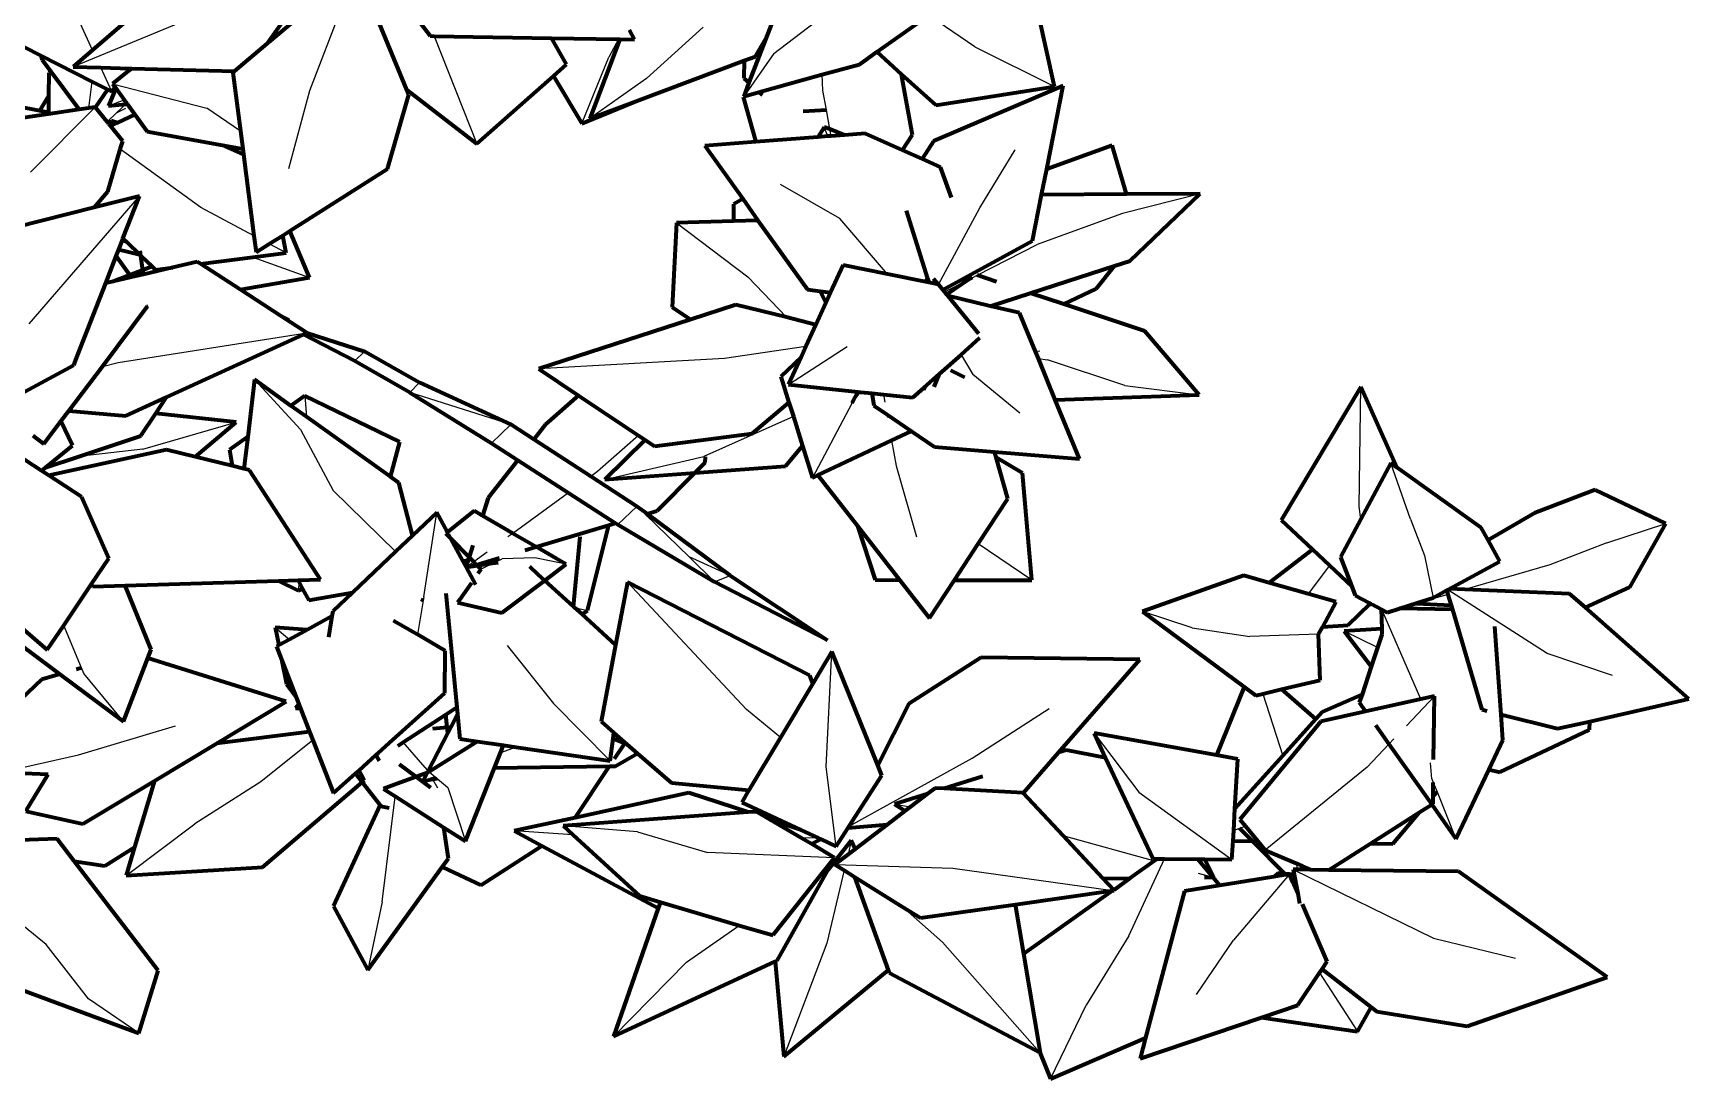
# Model space of a CAD drawing. Header units: millimetres. Extents: x 4307 to 31003, y 2809 to 20009.
# Drawn here: x 7540.7 to 7713.7, y 7814.2 to 7923.5 of the extents above; entities that cross this region are included whole.
import ezdxf

# ---------------------------------------------------------------- set-up
doc = ezdxf.new("R2010")
doc.units = ezdxf.units.MM
doc.layers.add('ProfileEdges', color=7, linetype='Continuous')

msp = doc.modelspace()

# ---------------------------------------------------------------- linework, layer by layer
for p, q in [((7546.93, 7921.71), (7543.27, 7929.68)), ((7639.1, 7922.05), (7628.84, 7929.08)), ((7559.85, 7926.14), (7544.9, 7919.96)), ((7572.97, 7926.23), (7569.6, 7917.47)), ((7618.1, 7921.37), (7622.37, 7924.59)), ((7582.61, 7923.18), (7587.09, 7911.94)), ((7601.86, 7922.84), (7600.88, 7920.99)), ((7604.8, 7918.74), (7610.74, 7924.1)), ((7598.06, 7914.06), (7600.88, 7920.99)), ((7618.1, 7921.37), (7614.96, 7916.88)), ((7639.1, 7922.05), (7647.43, 7917.91)), ((7548.92, 7917.38), (7547.77, 7919.89)), ((7623.23, 7917.49), (7623.16, 7919.15)), ((7546.86, 7918.43), (7546.49, 7915.64)), ((7549, 7918.19), (7558.85, 7915.65)), ((7569.6, 7917.47), (7567.39, 7909.32)), ((7604.8, 7918.74), (7598.87, 7914.58)), ((7623.6, 7915.46), (7623.23, 7917.49)), ((7540.44, 7908.96), (7547.2, 7915.75)), ((7548.59, 7915.89), (7550.21, 7916.53)), ((7549.42, 7915.15), (7550.41, 7916.07)), ((7549.42, 7915.15), (7550.41, 7915.66)), ((7550.41, 7916.07), (7550.49, 7916.15)), ((7562.37, 7913.26), (7558.85, 7915.65)), ((7548.44, 7914.22), (7549.42, 7915.15)), ((7623.96, 7913.44), (7623.6, 7915.46)), ((7623.75, 7912.71), (7623.37, 7913.67)), ((7624.09, 7912.74), (7623.96, 7913.44)), ((7558.22, 7905.26), (7549.81, 7911.36)), ((7639.63, 7905.25), (7643.34, 7911.28)), ((7625, 7904.12), (7618.81, 7907.68)), ((7540.29, 7893.12), (7551.83, 7906.47)), ((7563.78, 7902.32), (7558.22, 7905.26)), ((7635.33, 7897.22), (7639.63, 7905.25)), ((7662.65, 7906.7), (7654.53, 7904.65)), ((7607.95, 7903.67), (7615.38, 7898.02)), ((7629.98, 7898.31), (7625, 7904.12)), ((7654.53, 7904.65), (7645.62, 7901.39)), ((7563.68, 7900.09), (7569.58, 7897.95)), ((7567.15, 7900.53), (7565.39, 7901.47)), ((7639.34, 7898.19), (7645.62, 7901.39)), ((7615.38, 7898.02), (7619.42, 7893.8)), ((7635.95, 7896.46), (7638.5, 7897.76)), ((7636.16, 7896.2), (7638.5, 7897.76)), ((7638.85, 7897.93), (7639.34, 7898.19)), ((7549.6, 7889.08), (7569.31, 7892.19)), ((7575.38, 7890.22), (7574.29, 7889.25)), ((7621.46, 7890.75), (7612.95, 7889.51)), ((7619.65, 7886.79), (7625.78, 7890.74)), ((7637.67, 7889.89), (7638.91, 7887.81)), ((7645.45, 7890.24), (7645.9, 7890.31)), ((7547.95, 7888.67), (7549.6, 7889.08)), ((7612.95, 7889.51), (7593.56, 7888.41)), ((7645.75, 7889.49), (7646.7, 7889.35)), ((7654.77, 7886.69), (7646.7, 7889.35)), ((7563.83, 7887.29), (7568.66, 7882.08)), ((7581.1, 7886.98), (7580.09, 7885.96)), ((7643.81, 7883.78), (7638.91, 7887.81)), ((7654.77, 7886.69), (7662.57, 7885.7)), ((7679.29, 7874.05), (7679.44, 7886.54)), ((7569.1, 7885.61), (7569.28, 7883.39)), ((7590.63, 7882.59), (7580.09, 7885.96)), ((7626.25, 7884.78), (7622.15, 7877.04)), ((7626.25, 7884.82), (7627.17, 7885.99)), ((7626.25, 7884.78), (7626.25, 7884.82)), ((7629.57, 7885.74), (7629.71, 7884.94)), ((7552.17, 7880.04), (7561.91, 7882.83)), ((7620.15, 7883.44), (7610.8, 7879.25)), ((7629.94, 7883.65), (7629.99, 7883.35)), ((7540.99, 7881.22), (7540.85, 7881.08)), ((7568.66, 7882.08), (7572.05, 7875.71)), ((7590.63, 7882.59), (7588.62, 7880.65)), ((7603.98, 7881.44), (7599.7, 7877.71)), ((7552.17, 7880.04), (7545.47, 7879.26)), ((7630.41, 7880.93), (7630.88, 7878.27)), ((7599.7, 7877.71), (7598.98, 7877.18)), ((7600.45, 7876.86), (7610.8, 7879.25)), ((7630.88, 7878.27), (7633.02, 7870.88)), ((7684.63, 7872.7), (7682.58, 7878.56)), ((7578.58, 7869.32), (7572.05, 7875.71)), ((7596.64, 7875.47), (7590.85, 7871.23)), ((7581.52, 7864.6), (7582.88, 7873.4)), ((7603.81, 7874.05), (7601.8, 7872.14)), ((7603.81, 7874.05), (7604.69, 7873.2)), ((7604.69, 7873.2), (7609.25, 7868.77)), ((7679.45, 7872.73), (7679.29, 7874.05)), ((7684.63, 7872.7), (7686.1, 7868.91)), ((7590.85, 7871.23), (7590.33, 7870.86)), ((7705.14, 7870.24), (7711.31, 7872.27)), ((7588.16, 7869.27), (7586.76, 7868.24)), ((7645.07, 7866.34), (7639.47, 7870.14)), ((7686.1, 7868.91), (7687.01, 7864.51)), ((7705.14, 7870.24), (7699.18, 7867.96)), ((7586.76, 7868.24), (7585.99, 7867.68)), ((7587.49, 7867.49), (7588.68, 7868.07)), ((7588.68, 7868.07), (7589.71, 7868.56)), ((7593.15, 7868.68), (7589.71, 7868.56)), ((7595, 7868.3), (7593.15, 7868.68)), ((7596.41, 7868), (7595, 7868.3)), ((7613.54, 7866.82), (7609.25, 7868.77)), ((7609.25, 7868.77), (7611.92, 7866.17)), ((7676.18, 7867.86), (7673.96, 7864.91)), ((7699.18, 7867.96), (7690.31, 7865.37)), ((7568.5, 7866.14), (7568.4, 7865.26)), ((7615.25, 7852.83), (7602.81, 7866.13)), ((7611.92, 7866.17), (7613.54, 7866.82)), ((7581.46, 7864.23), (7580.87, 7860.65)), ((7581.52, 7864.6), (7581.46, 7864.23)), ((7688.54, 7864.86), (7685.25, 7863.9)), ((7698.93, 7858.69), (7688.54, 7865.34)), ((7597.29, 7863.5), (7598.65, 7863.18)), ((7661.81, 7861.36), (7656.63, 7863.07)), ((7685.71, 7853.92), (7681.63, 7863.28)), ((7545.76, 7857.18), (7543.91, 7861.62)), ((7566.01, 7861.38), (7567.49, 7860.15)), ((7661.81, 7861.36), (7667.86, 7860.44)), ((7675.03, 7860.7), (7667.86, 7860.44)), ((7681.2, 7859.32), (7677.7, 7861)), ((7590.26, 7859.53), (7595.1, 7853.44)), ((7623.56, 7846.85), (7624.17, 7858.9)), ((7705.74, 7856.37), (7698.93, 7858.69)), ((7546, 7856.6), (7545.76, 7857.18)), ((7550.14, 7851.56), (7546, 7856.6)), ((7600.99, 7847.47), (7595.1, 7853.44)), ((7669.19, 7854.46), (7671.29, 7847.98)), ((7687.13, 7854.23), (7684.22, 7851.14)), ((7568.13, 7852.97), (7568.56, 7853.19)), ((7618.81, 7849.92), (7615.25, 7852.83)), ((7638.85, 7847.73), (7646.88, 7852.94)), ((7545.46, 7848.08), (7555.6, 7851.12)), ((7651.57, 7850.37), (7656.26, 7844.19)), ((7569.94, 7849.62), (7564.5, 7845.26)), ((7581.69, 7846.76), (7579.39, 7849.42)), ((7591.19, 7848.9), (7589.53, 7848.3)), ((7682.38, 7849.2), (7680.12, 7846.8)), ((7682.91, 7849.76), (7682.38, 7849.2)), ((7537.22, 7846.24), (7545.46, 7848.08)), ((7581.69, 7846.76), (7581.95, 7846.34)), ((7624.61, 7838.53), (7623.56, 7846.85)), ((7625.97, 7840.64), (7638.85, 7847.73)), ((7680.12, 7846.8), (7669.45, 7838.15)), ((7686.88, 7845.59), (7686.74, 7847.27)), ((7564.5, 7845.26), (7557.6, 7840.9)), ((7582.35, 7845.68), (7581.44, 7845.35)), ((7582.11, 7846.31), (7582.71, 7845.81)), ((7582.71, 7845.81), (7582.35, 7845.68)), ((7582.35, 7845.68), (7582.43, 7845.54)), ((7582.43, 7845.54), (7582.96, 7844.66)), ((7582.71, 7845.81), (7582.92, 7845.63)), ((7582.92, 7845.63), (7584.05, 7844.69)), ((7584.05, 7844.69), (7585.9, 7839.06)), ((7686.88, 7845.59), (7687.02, 7845.22)), ((7687.02, 7845.22), (7687.41, 7844.24)), ((7577.19, 7832.74), (7578.54, 7843.71)), ((7630.73, 7842.94), (7632.38, 7842.65)), ((7656.26, 7844.19), (7665.98, 7837.15)), ((7687.41, 7844.24), (7689.37, 7839.33)), ((7550.42, 7835.49), (7557.6, 7840.9)), ((7597.12, 7839.75), (7590.98, 7840.14)), ((7603.86, 7840.05), (7596.1, 7840.69)), ((7603.86, 7840.05), (7611.18, 7837.9)), ((7648.3, 7839.67), (7657.89, 7837.01)), ((7666.16, 7840.2), (7666.76, 7840.42)), ((7666.76, 7840.42), (7667.39, 7840.65)), ((7624.45, 7837.35), (7611.18, 7837.9)), ((7622.69, 7839.42), (7621.01, 7839.38)), ((7626.2, 7839.14), (7625.86, 7837.68)), ((7625.47, 7836.04), (7623.65, 7828.43)), ((7624.5, 7836.65), (7636.8, 7836.27)), ((7636.8, 7836.27), (7653.53, 7833.91)), ((7655.19, 7829.2), (7658.94, 7837.23)), ((7672.39, 7836.11), (7687.03, 7828.95)), ((7672.77, 7836.73), (7672.77, 7836.1)), ((7662.46, 7835.74), (7663.99, 7835.32)), ((7671.99, 7835.62), (7666.14, 7828.72)), ((7670.91, 7835.45), (7670.79, 7835.73)), ((7542.08, 7828.27), (7534.96, 7834.05)), ((7577.19, 7832.74), (7575.69, 7825.62)), ((7631.54, 7832.23), (7635.73, 7828.54)), ((7608.99, 7826.43), (7614.47, 7830.27)), ((7655.19, 7829.2), (7650.75, 7821.94)), ((7546.51, 7822.61), (7542.08, 7828.27)), ((7623.65, 7828.43), (7619.14, 7816.59)), ((7635.73, 7828.54), (7645.9, 7816.99)), ((7662.28, 7823.07), (7666.14, 7828.72)), ((7687.03, 7828.95), (7695.61, 7826.84)), ((7601.36, 7818.66), (7608.99, 7826.43)), ((7675.13, 7825.32), (7679.09, 7819.21)), ((7551.75, 7819.02), (7546.51, 7822.61)), ((7647.03, 7814.24), (7650.75, 7821.94))]:
    msp.add_line(p, q)
at = {"layer": 'ProfileEdges', "lineweight": 211}
for p, q in [((7619.81, 7929.48), (7617.23, 7922.81)), ((7565.22, 7922.48), (7569.72, 7928.81)), ((7573.04, 7929), (7565.31, 7922.52)), ((7579.77, 7917.58), (7576.2, 7926.15)), ((7580.02, 7926.05), (7582.21, 7923.19)), ((7551.64, 7925.77), (7546.93, 7921.71)), ((7628.87, 7921.52), (7633.81, 7925.02)), ((7647.43, 7917.91), (7645.75, 7925.47)), ((7565.22, 7922.48), (7565.31, 7922.52)), ((7582.21, 7923.19), (7582.61, 7923.18)), ((7582.61, 7923.18), (7594.86, 7922.96)), ((7596.46, 7920.2), (7594.86, 7922.96)), ((7594.86, 7922.96), (7601.86, 7922.84)), ((7602.03, 7922.84), (7598.87, 7914.58)), ((7601.86, 7922.84), (7602.03, 7922.84)), ((7602.03, 7922.84), (7603.54, 7922.81)), ((7603.54, 7922.81), (7603.01, 7923.79)), ((7617.23, 7922.81), (7615.5, 7918.32)), ((7616.2, 7921.06), (7617.23, 7922.81)), ((7539.73, 7922.07), (7541.53, 7921.15)), ((7541.53, 7921.15), (7541.65, 7920.7)), ((7541.53, 7921.15), (7546.86, 7918.43)), ((7546.93, 7921.71), (7544.9, 7919.96)), ((7565.14, 7922.38), (7561.74, 7919.52)), ((7565.14, 7922.38), (7565.22, 7922.48)), ((7615, 7920.62), (7616.2, 7921.06)), ((7627.05, 7920.22), (7628.87, 7921.52)), ((7628.87, 7921.52), (7631.46, 7919.18)), ((7541.65, 7920.7), (7542.56, 7919.48)), ((7542.35, 7919.35), (7542.32, 7916.93)), ((7542.56, 7919.48), (7542.35, 7919.35)), ((7542.56, 7919.48), (7545.52, 7915.5)), ((7544.9, 7919.96), (7547.77, 7919.89)), ((7547.77, 7919.89), (7550.81, 7919.81)), ((7550.46, 7919.36), (7549, 7918.19)), ((7550.46, 7919.36), (7550.81, 7919.81)), ((7551.01, 7919.8), (7550.46, 7919.36)), ((7550.81, 7919.81), (7551.01, 7919.8)), ((7551.01, 7919.8), (7561.74, 7919.52)), ((7561.74, 7919.52), (7561.58, 7919.39)), ((7561.58, 7919.39), (7562.37, 7913.26)), ((7595.09, 7918.99), (7596.46, 7920.2)), ((7603.71, 7916.39), (7615, 7920.62)), ((7615, 7920.62), (7614.99, 7918.8)), ((7616.55, 7917.32), (7623.16, 7919.15)), ((7623.16, 7919.15), (7627.05, 7920.22)), ((7632.6, 7912.88), (7631.46, 7919.18)), ((7631.46, 7919.18), (7635.02, 7915.97)), ((7546.86, 7918.43), (7548.5, 7917.6)), ((7547.22, 7915.72), (7548.5, 7917.6)), ((7548.5, 7917.6), (7548.92, 7917.38)), ((7549.34, 7917.74), (7548.59, 7915.89)), ((7548.92, 7917.38), (7549.27, 7917.83)), ((7549, 7918.19), (7549.27, 7917.83)), ((7549.27, 7917.83), (7549.34, 7917.74)), ((7549.34, 7917.74), (7550.21, 7916.53)), ((7579.77, 7917.58), (7587.09, 7911.94)), ((7579.98, 7917.09), (7579.77, 7917.58)), ((7587.09, 7911.94), (7595.09, 7918.99)), ((7595.09, 7918.99), (7598.06, 7914.06)), ((7615.5, 7918.32), (7614.96, 7916.88)), ((7614.96, 7916.88), (7616.55, 7917.32)), ((7614.99, 7918.8), (7615.5, 7918.32)), ((7616.55, 7917.32), (7616.9, 7916.99)), ((7648.33, 7917.98), (7634.81, 7912.2)), ((7635.02, 7915.97), (7647.43, 7917.91)), ((7646.62, 7909.26), (7648.33, 7917.98)), ((7541.38, 7915.38), (7539.07, 7915.82)), ((7542.32, 7916.93), (7541.38, 7915.38)), ((7542.32, 7916.93), (7542.3, 7915.2)), ((7546.49, 7915.64), (7545.52, 7915.5)), ((7547.2, 7915.75), (7546.49, 7915.64)), ((7547.22, 7915.72), (7547.2, 7915.75)), ((7548.44, 7914.22), (7547.22, 7915.72)), ((7548.59, 7915.89), (7550.41, 7916.07)), ((7550.21, 7916.53), (7550.49, 7916.15)), ((7550.41, 7916.07), (7550.54, 7916.09)), ((7550.49, 7916.15), (7550.54, 7916.09)), ((7550.54, 7916.09), (7551.35, 7914.98)), ((7577.75, 7909.32), (7579.98, 7917.09)), ((7598.06, 7914.06), (7603.71, 7916.39)), ((7598.87, 7914.58), (7603.71, 7916.39)), ((7614.96, 7916.88), (7614.92, 7916.83)), ((7614.92, 7916.83), (7616.23, 7912.14)), ((7542.29, 7915.02), (7536.85, 7914.21)), ((7542.3, 7915.2), (7541.38, 7915.38)), ((7545.52, 7915.5), (7542.29, 7915.02)), ((7542.3, 7915.2), (7542.29, 7915.02)), ((7548.61, 7914), (7548.44, 7914.22)), ((7548.88, 7914.32), (7548.61, 7914)), ((7548.63, 7913.98), (7548.61, 7914)), ((7549.01, 7913.91), (7548.63, 7913.98)), ((7548.79, 7913.79), (7548.63, 7913.98)), ((7549.48, 7914.11), (7548.88, 7914.32)), ((7548.9, 7913.84), (7549.01, 7913.91)), ((7549.48, 7914.11), (7549.01, 7913.91)), ((7551.35, 7914.98), (7549.48, 7914.11)), ((7551.35, 7914.98), (7552.64, 7913.21)), ((7621.17, 7915.33), (7623.6, 7915.46)), ((7548.9, 7913.84), (7548.79, 7913.79)), ((7550.07, 7912.21), (7548.79, 7913.79)), ((7549.81, 7911.36), (7550.07, 7912.21)), ((7552.64, 7913.21), (7560.51, 7911.79)), ((7562.37, 7913.26), (7562.61, 7911.41)), ((7616.23, 7912.14), (7610.9, 7911.73)), ((7622.7, 7912.63), (7616.23, 7912.14)), ((7623.37, 7913.67), (7622.7, 7912.63)), ((7623.75, 7912.71), (7622.7, 7912.63)), ((7623.96, 7913.44), (7623.37, 7913.67)), ((7624.09, 7912.74), (7623.75, 7912.71)), ((7625.5, 7912.84), (7623.96, 7913.44)), ((7625.5, 7912.84), (7624.09, 7912.74)), ((7627.64, 7913.01), (7625.5, 7912.84)), ((7631.54, 7911.27), (7627.64, 7913.01)), ((7631.54, 7911.27), (7632.6, 7912.88)), ((7634.81, 7912.2), (7633.62, 7910.34)), ((7548.5, 7906.96), (7549.81, 7911.36)), ((7562.68, 7910.82), (7560.51, 7911.79)), ((7560.51, 7911.79), (7562.61, 7911.41)), ((7562.61, 7911.41), (7562.68, 7910.82)), ((7562.68, 7910.82), (7563.78, 7902.32)), ((7610.9, 7911.73), (7614.86, 7906.17)), ((7633.62, 7910.34), (7631.54, 7911.27)), ((7653.46, 7911.76), (7646.62, 7909.26)), ((7654.97, 7906.66), (7653.46, 7911.76)), ((7567.52, 7902.82), (7577.75, 7909.32)), ((7635.53, 7909.49), (7633.62, 7910.34)), ((7636.69, 7906.3), (7635.53, 7909.49)), ((7646.09, 7906.6), (7646.62, 7909.26)), ((7547.08, 7905.28), (7548.5, 7906.96)), ((7547.08, 7905.28), (7538.98, 7903.23)), ((7551.83, 7906.47), (7547.08, 7905.28)), ((7550.1, 7902.02), (7551.83, 7906.47)), ((7614.86, 7906.17), (7613.9, 7905.62)), ((7613.9, 7905.62), (7613.91, 7903.86)), ((7614.86, 7906.17), (7616.45, 7903.93)), ((7645.15, 7901.78), (7646.09, 7906.6)), ((7654.97, 7906.66), (7646.09, 7906.6)), ((7662.65, 7906.7), (7654.97, 7906.66)), ((7655.33, 7899.69), (7662.65, 7906.7)), ((7607.95, 7903.67), (7607.5, 7894.86)), ((7613.91, 7903.86), (7607.95, 7903.67)), ((7616.45, 7903.93), (7613.91, 7903.86)), ((7616.45, 7903.93), (7621.61, 7896.71)), ((7631.94, 7904.97), (7634.16, 7897.84)), ((7549.65, 7900.87), (7550.04, 7901.86)), ((7550.04, 7901.86), (7550.1, 7902.02)), ((7550.52, 7901.62), (7550.04, 7901.86)), ((7550.1, 7902.02), (7550.52, 7901.62)), ((7563.78, 7902.32), (7564, 7900.59)), ((7565.39, 7901.47), (7566.79, 7902.36)), ((7566.79, 7902.36), (7567.52, 7902.82)), ((7567.15, 7900.53), (7566.79, 7902.36)), ((7569.58, 7897.95), (7567.52, 7902.82)), ((7635.78, 7896.66), (7645.15, 7901.78)), ((7548.29, 7897.37), (7549.39, 7900.2)), ((7549.39, 7900.2), (7549.65, 7900.87)), ((7549.39, 7900.2), (7550.82, 7898.22)), ((7549.65, 7900.87), (7551.82, 7900.37)), ((7550.52, 7901.62), (7551.82, 7900.37)), ((7551.82, 7900.37), (7551.96, 7900.24)), ((7551.96, 7900.24), (7551.88, 7900.75)), ((7552.18, 7898.74), (7551.96, 7900.24)), ((7551.96, 7900.24), (7553.14, 7899.11)), ((7558.19, 7899.38), (7563.68, 7900.09)), ((7563.68, 7900.09), (7567.15, 7900.53)), ((7564, 7900.59), (7565.39, 7901.47)), ((7552.18, 7898.74), (7550.82, 7898.22)), ((7552.25, 7898.29), (7550.98, 7897.99)), ((7553.14, 7899.11), (7552.18, 7898.74)), ((7552.25, 7898.29), (7552.18, 7898.74)), ((7555.3, 7899.01), (7552.25, 7898.29)), ((7553.14, 7899.11), (7553.49, 7898.77)), ((7553.49, 7898.77), (7555.3, 7899.01)), ((7557.85, 7899.6), (7555.3, 7899.01)), ((7558.19, 7899.38), (7557.85, 7899.6)), ((7562.36, 7896.69), (7558.19, 7899.38)), ((7625.34, 7899.25), (7624.04, 7896.39)), ((7629.98, 7898.31), (7625.34, 7899.25)), ((7633.95, 7897.5), (7629.98, 7898.31)), ((7644.9, 7896.33), (7653.7, 7899.17)), ((7651.78, 7896.76), (7653.7, 7899.17)), ((7653.7, 7899.17), (7655.33, 7899.69)), ((7545.36, 7889.8), (7548.29, 7897.37)), ((7549.09, 7897.55), (7548.29, 7897.37)), ((7550.82, 7898.22), (7549.09, 7897.55)), ((7550.98, 7897.99), (7549.09, 7897.55)), ((7550.82, 7898.22), (7550.98, 7897.99)), ((7562.36, 7896.69), (7569.58, 7897.95)), ((7566.56, 7893.97), (7562.36, 7896.69)), ((7621.61, 7896.71), (7622.94, 7896.54)), ((7633.95, 7897.5), (7634.16, 7897.84)), ((7634.29, 7897.43), (7633.95, 7897.5)), ((7634.16, 7897.84), (7634.29, 7897.43)), ((7635.3, 7897.22), (7634.29, 7897.43)), ((7634.81, 7897.83), (7635.33, 7897.22)), ((7635.3, 7897.22), (7634.81, 7897.83)), ((7635.33, 7897.22), (7635.3, 7897.22)), ((7635.33, 7897.22), (7635.78, 7896.66)), ((7635.78, 7896.66), (7635.95, 7896.46)), ((7638.5, 7897.76), (7636.18, 7896.18)), ((7638.85, 7897.93), (7638.5, 7897.76)), ((7641.39, 7897.5), (7639.34, 7898.19)), ((7648.42, 7895.16), (7651.78, 7896.76)), ((7547.95, 7888.67), (7552.67, 7894.96)), ((7552.67, 7894.96), (7552.74, 7895)), ((7607.5, 7894.86), (7609.43, 7893.58)), ((7614.15, 7895.12), (7609.43, 7893.58)), ((7619.42, 7893.8), (7614.15, 7895.12)), ((7623.53, 7895.33), (7622.5, 7893.03)), ((7622.94, 7896.54), (7623.53, 7895.33)), ((7622.94, 7896.54), (7624.04, 7896.39)), ((7624.04, 7896.39), (7623.53, 7895.33)), ((7635.95, 7896.46), (7636.16, 7896.2)), ((7636.16, 7896.2), (7636.18, 7896.18)), ((7636.18, 7896.18), (7636.3, 7896.03)), ((7640.73, 7894.98), (7636.3, 7896.03)), ((7636.3, 7896.03), (7639.48, 7892.11)), ((7640.73, 7894.98), (7644.9, 7896.33)), ((7643.79, 7894.27), (7640.73, 7894.98)), ((7648.42, 7895.16), (7644.9, 7896.33)), ((7656.86, 7892.34), (7648.42, 7895.16)), ((7567.46, 7893.51), (7566.56, 7893.97)), ((7569.31, 7892.19), (7566.56, 7893.97)), ((7609.43, 7893.58), (7593.56, 7888.41)), ((7622.5, 7893.03), (7619.42, 7893.8)), ((7645.45, 7890.24), (7643.79, 7894.27)), ((7554.66, 7885.47), (7568.95, 7892.02)), ((7568.95, 7892.02), (7569.31, 7892.19)), ((7574.29, 7889.25), (7568.95, 7892.02)), ((7569.31, 7892.19), (7575.38, 7890.22)), ((7622.5, 7893.03), (7621.46, 7890.75)), ((7637.67, 7889.89), (7639.64, 7891.64)), ((7662.57, 7885.7), (7656.86, 7892.34)), ((7544.97, 7888.81), (7545.36, 7889.8)), ((7575.38, 7890.22), (7581.1, 7886.98)), ((7620.95, 7889.64), (7618.84, 7887.61)), ((7620.95, 7889.64), (7619.65, 7886.79)), ((7621.46, 7890.75), (7620.95, 7889.64)), ((7635.41, 7887.88), (7637.67, 7889.89)), ((7645.75, 7889.49), (7645.45, 7890.24)), ((7536.81, 7884.43), (7544.97, 7888.81)), ((7544.43, 7884.03), (7547.95, 7888.67)), ((7580.09, 7885.96), (7574.29, 7889.25)), ((7593.56, 7888.41), (7597.71, 7885.64)), ((7636.57, 7888.27), (7638.02, 7887.54)), ((7647.52, 7885.19), (7645.75, 7889.49)), ((7563.83, 7887.29), (7563.13, 7881.32)), ((7567.64, 7884.56), (7563.83, 7887.29)), ((7581.1, 7886.98), (7590.63, 7882.59)), ((7618.84, 7887.61), (7619.69, 7884.89)), ((7619.65, 7886.79), (7626.87, 7886.02)), ((7632.63, 7885.41), (7633.78, 7886.44)), ((7633.78, 7886.44), (7635.41, 7887.88)), ((7634.01, 7886.28), (7633.78, 7886.44)), ((7634.86, 7886.55), (7635.41, 7887.88)), ((7679.44, 7886.54), (7671.11, 7872.62)), ((7683.2, 7878.12), (7679.44, 7886.54)), ((7550.41, 7883.52), (7554.66, 7885.47)), ((7553.52, 7883.76), (7554.66, 7885.47)), ((7569.1, 7885.61), (7567.64, 7884.56)), ((7569.28, 7883.39), (7567.64, 7884.56)), ((7579.02, 7880.8), (7569.1, 7885.61)), ((7580.09, 7885.96), (7588.62, 7880.65)), ((7597.71, 7885.64), (7594.25, 7882.61)), ((7597.71, 7885.64), (7603.98, 7881.44)), ((7615.83, 7881.68), (7619.69, 7884.89)), ((7619.69, 7884.89), (7620.15, 7883.44)), ((7626.87, 7886.02), (7626.25, 7884.82)), ((7626.87, 7886.02), (7627.17, 7885.99)), ((7627.17, 7885.99), (7628.34, 7885.87)), ((7628.34, 7885.87), (7628.57, 7884.58)), ((7628.34, 7885.87), (7629.57, 7885.74)), ((7628.57, 7884.58), (7629.94, 7883.65)), ((7629.57, 7885.74), (7632.63, 7885.41)), ((7647.52, 7885.19), (7662.57, 7885.7)), ((7650.06, 7879), (7647.52, 7885.19)), ((7541.82, 7880.59), (7543.61, 7882.95)), ((7543.61, 7882.95), (7544.43, 7884.03)), ((7544.83, 7880.4), (7543.61, 7882.95)), ((7544.43, 7884.03), (7550.41, 7883.52)), ((7551.95, 7881.42), (7553.52, 7883.76)), ((7561.91, 7882.83), (7553.52, 7883.76)), ((7557.65, 7879.23), (7561.91, 7882.83)), ((7578.05, 7877.12), (7569.28, 7883.39)), ((7620.15, 7883.44), (7621.11, 7880.37)), ((7629.94, 7883.65), (7632.5, 7881.91)), ((7540.69, 7881.46), (7540.99, 7881.22)), ((7540.99, 7881.22), (7541.82, 7880.59)), ((7545.47, 7879.26), (7551.95, 7881.42)), ((7563.13, 7881.32), (7561.23, 7879.95)), ((7563.13, 7881.32), (7562.74, 7877.97)), ((7593.03, 7881.04), (7590.63, 7882.59)), ((7594.25, 7882.61), (7593.03, 7881.04)), ((7598.98, 7877.18), (7593.03, 7881.04)), ((7604.65, 7881), (7600.45, 7876.86)), ((7603.98, 7881.44), (7604.65, 7881)), ((7604.65, 7881), (7605.63, 7880.34)), ((7605.63, 7880.34), (7615.83, 7881.68)), ((7630.41, 7880.93), (7632.5, 7881.91)), ((7632.5, 7881.91), (7634.91, 7880.28)), ((7541.59, 7877.76), (7538.17, 7879.98)), ((7542.01, 7878.1), (7544.83, 7880.4)), ((7542.01, 7878.1), (7545.47, 7879.26)), ((7554.66, 7879.97), (7542.34, 7877.27)), ((7557.65, 7879.23), (7554.66, 7879.97)), ((7561.23, 7879.95), (7561.5, 7878.28)), ((7578.05, 7877.12), (7579.02, 7880.8)), ((7588.62, 7880.65), (7591.35, 7878.89)), ((7619.34, 7878.24), (7621.11, 7880.37)), ((7621.11, 7880.37), (7622.15, 7877.04)), ((7622.71, 7877.31), (7630.41, 7880.93)), ((7634.91, 7880.28), (7641.18, 7879.75)), ((7641.18, 7879.75), (7650.06, 7879)), ((7641.35, 7879.17), (7641.18, 7879.75)), ((7541.59, 7877.76), (7542.01, 7878.1)), ((7542.34, 7877.27), (7541.59, 7877.76)), ((7561.5, 7878.28), (7557.65, 7879.23)), ((7562.74, 7877.97), (7561.5, 7878.28)), ((7563.31, 7877.83), (7562.74, 7877.97)), ((7570.73, 7866.4), (7563.31, 7877.83)), ((7591.35, 7878.89), (7588.27, 7874.94)), ((7591.35, 7878.89), (7596.64, 7875.47)), ((7600.45, 7876.86), (7609.86, 7877.55)), ((7605.92, 7873.57), (7609.86, 7877.55)), ((7609.86, 7877.55), (7610.95, 7878.65)), ((7609.86, 7877.55), (7619.34, 7878.24)), ((7610.95, 7878.65), (7610.97, 7879.23)), ((7644.08, 7877.51), (7641.35, 7879.17)), ((7642.57, 7874.85), (7641.35, 7879.17)), ((7682.58, 7878.56), (7679.45, 7872.73)), ((7683.2, 7878.12), (7682.58, 7878.56)), ((7692.03, 7871.82), (7683.2, 7878.12)), ((7545.75, 7875.05), (7542.34, 7877.27)), ((7578.93, 7876.5), (7578.05, 7877.12)), ((7580.36, 7871.01), (7578.93, 7876.5)), ((7603.81, 7874.05), (7598.98, 7877.18)), ((7622.15, 7877.04), (7622.71, 7877.31)), ((7622.71, 7877.31), (7626.85, 7872)), ((7645.07, 7866.34), (7644.08, 7877.51)), ((7548.63, 7868.62), (7545.75, 7875.05)), ((7588.27, 7874.94), (7587.67, 7873.07)), ((7596.64, 7875.47), (7601.58, 7872.28)), ((7639.47, 7870.14), (7642.57, 7874.85)), ((7703.95, 7875.78), (7697.65, 7873.36)), ((7711.31, 7872.27), (7703.95, 7875.78)), ((7582.88, 7873.4), (7580.36, 7871.01)), ((7584, 7871.34), (7582.88, 7873.4)), ((7586.8, 7873.58), (7584, 7871.34)), ((7587.67, 7873.07), (7586.8, 7873.58)), ((7587.67, 7873.07), (7587.63, 7872.94)), ((7590.85, 7871.23), (7587.67, 7873.07)), ((7604.88, 7873.26), (7603.81, 7874.05)), ((7604.69, 7873.2), (7604.88, 7873.26)), ((7604.88, 7873.26), (7605.92, 7873.57)), ((7613.54, 7866.82), (7604.88, 7873.26)), ((7671.11, 7872.62), (7674.4, 7869.53)), ((7679.45, 7872.73), (7677.31, 7868.74)), ((7697.65, 7873.36), (7692.76, 7870.51)), ((7580.36, 7871.01), (7578.58, 7869.32)), ((7584, 7871.34), (7583.85, 7871.22)), ((7583.85, 7871.22), (7584.32, 7870.74)), ((7584.32, 7870.74), (7584.13, 7871.1)), ((7584.32, 7870.74), (7586.28, 7868.74)), ((7585.66, 7868.28), (7584.32, 7870.74)), ((7593.28, 7869.82), (7590.85, 7871.23)), ((7593.28, 7869.82), (7600.87, 7872.07)), ((7597.19, 7863.59), (7597.87, 7870.91)), ((7598.65, 7863.18), (7600.87, 7872.07)), ((7600.87, 7872.07), (7601.58, 7872.28)), ((7601.58, 7872.28), (7601.8, 7872.14)), ((7601.8, 7872.14), (7611.92, 7866.17)), ((7626.85, 7872), (7628.7, 7866.36)), ((7626.85, 7872), (7631.26, 7866.35)), ((7692.76, 7870.51), (7692.03, 7871.82)), ((7707.54, 7865.6), (7711.31, 7872.27)), ((7578.58, 7869.32), (7574.09, 7865.06)), ((7586.66, 7869.95), (7586.28, 7868.74)), ((7592.13, 7869.47), (7593.28, 7869.82)), ((7595.35, 7868.62), (7593.28, 7869.82)), ((7636.99, 7866.35), (7639.47, 7870.14)), ((7674.4, 7869.53), (7669.88, 7866.07)), ((7674.4, 7869.53), (7676.18, 7867.86)), ((7693.97, 7868.3), (7692.76, 7870.51)), ((7546.78, 7865.88), (7548.63, 7868.62)), ((7586.18, 7868.44), (7585.66, 7868.28)), ((7585.79, 7868.05), (7585.66, 7868.28)), ((7586.11, 7868.22), (7585.79, 7868.05)), ((7585.95, 7867.74), (7585.79, 7868.05)), ((7586.11, 7868.22), (7585.95, 7867.74)), ((7585.99, 7867.68), (7585.95, 7867.74)), ((7586, 7867.65), (7585.99, 7867.68)), ((7586, 7867.65), (7587.04, 7867.96)), ((7587.16, 7867.83), (7586, 7867.65)), ((7586.97, 7865.87), (7586, 7867.65)), ((7586.18, 7868.44), (7586.11, 7868.22)), ((7586.28, 7868.74), (7586.18, 7868.44)), ((7586.28, 7868.74), (7586.76, 7868.24)), ((7586.76, 7868.24), (7587.04, 7867.96)), ((7587.04, 7867.96), (7589.45, 7868.68)), ((7587.04, 7867.96), (7587.16, 7867.83)), ((7588.68, 7868.07), (7587.16, 7867.83)), ((7587.16, 7867.83), (7587.49, 7867.49)), ((7587.49, 7867.49), (7587.18, 7867.04)), ((7589.3, 7868.16), (7588.68, 7868.07)), ((7593.5, 7866.94), (7592.6, 7867.76)), ((7594.18, 7866.32), (7596.41, 7868)), ((7596.41, 7868), (7595.35, 7868.62)), ((7676.18, 7867.86), (7678.5, 7865.69)), ((7677.31, 7868.74), (7678.5, 7865.69)), ((7688.71, 7865.44), (7693.97, 7868.3)), ((7543.91, 7861.62), (7546.78, 7865.88)), ((7546.78, 7865.88), (7546.96, 7865.67)), ((7546.96, 7865.67), (7550.31, 7865.77)), ((7550.31, 7865.77), (7566.34, 7866.27)), ((7553.04, 7859.1), (7550.31, 7865.77)), ((7566.34, 7866.27), (7568.39, 7866.33)), ((7566.34, 7866.27), (7568.4, 7865.26)), ((7568.39, 7866.33), (7570.73, 7866.4)), ((7568.39, 7866.33), (7568.5, 7866.14)), ((7568.4, 7865.26), (7568.87, 7865.45)), ((7568.5, 7866.14), (7568.87, 7865.45)), ((7568.87, 7865.45), (7569.52, 7864.26)), ((7586.5, 7866.06), (7585.25, 7864.27)), ((7589.69, 7862.92), (7594.18, 7866.32)), ((7594.18, 7866.32), (7593.5, 7866.94)), ((7597.19, 7863.59), (7594.18, 7866.32)), ((7602.81, 7866.13), (7601.57, 7859.6)), ((7621.87, 7856.38), (7602.81, 7866.13)), ((7623.71, 7860.06), (7611.92, 7866.17)), ((7613.54, 7866.82), (7623.71, 7860.06)), ((7628.7, 7866.36), (7631.26, 7866.35)), ((7631.26, 7866.35), (7634.37, 7862.36)), ((7634.37, 7862.36), (7636.99, 7866.35)), ((7636.99, 7866.35), (7645.07, 7866.34)), ((7667.21, 7866.83), (7656.63, 7863.07)), ((7669.88, 7866.07), (7667.21, 7866.83)), ((7673.96, 7864.91), (7669.88, 7866.07)), ((7678.5, 7865.69), (7678.86, 7864.75)), ((7688.54, 7865.34), (7688.71, 7865.44)), ((7690.31, 7865.37), (7688.71, 7865.44)), ((7702.92, 7863.47), (7707.54, 7865.6)), ((7536.28, 7864.14), (7542.19, 7859.07)), ((7569.52, 7864.26), (7574.09, 7865.06)), ((7574.09, 7865.06), (7572.01, 7863.09)), ((7581.21, 7864.35), (7581.46, 7864.23)), ((7583.83, 7864.98), (7584.99, 7853.06)), ((7585.25, 7864.27), (7585.07, 7864.01)), ((7585.07, 7864.01), (7589.69, 7862.92)), ((7676.87, 7864.07), (7673.96, 7864.91)), ((7675.46, 7861.48), (7676.87, 7864.07)), ((7678.13, 7861.64), (7680.42, 7863.88)), ((7678.86, 7864.75), (7680.32, 7863.97)), ((7680.32, 7863.97), (7680.42, 7863.88)), ((7680.42, 7863.88), (7680.57, 7863.74)), ((7680.42, 7863.88), (7680.56, 7863.85)), ((7680.6, 7863.82), (7680.56, 7863.85)), ((7680.57, 7863.74), (7680.6, 7863.82)), ((7680.6, 7863.82), (7681.58, 7863.3)), ((7683.47, 7863.37), (7685.32, 7863.97)), ((7685.32, 7863.97), (7685.25, 7863.9)), ((7685.25, 7863.9), (7688.88, 7863.72)), ((7685.32, 7863.97), (7687.01, 7864.51)), ((7687.01, 7864.51), (7688.42, 7865.28)), ((7688.42, 7865.28), (7688.54, 7865.34)), ((7688.42, 7865.28), (7688.54, 7864.86)), ((7688.54, 7864.86), (7688.88, 7863.72)), ((7688.88, 7863.72), (7689.01, 7863.29)), ((7701.26, 7864.93), (7690.31, 7865.37)), ((7702.92, 7863.47), (7701.26, 7864.93)), ((7571.93, 7862.58), (7569.33, 7861.16)), ((7571.93, 7862.58), (7571.58, 7860.4)), ((7572.01, 7863.09), (7571.93, 7862.58)), ((7580.87, 7860.65), (7578.37, 7862.11)), ((7597.29, 7863.5), (7597.19, 7863.59)), ((7598.08, 7862.78), (7597.29, 7863.5)), ((7598.08, 7862.78), (7598.65, 7863.18)), ((7601.57, 7859.6), (7598.08, 7862.78)), ((7656.63, 7863.07), (7667.24, 7855.19)), ((7681.58, 7863.3), (7681.64, 7861.25)), ((7681.58, 7863.3), (7681.63, 7863.28)), ((7681.63, 7863.28), (7682.21, 7862.97)), ((7682.21, 7862.97), (7683.47, 7863.37)), ((7689.01, 7863.29), (7683.47, 7863.37)), ((7689.01, 7863.29), (7692.1, 7852.84)), ((7713.73, 7853.94), (7702.92, 7863.47)), ((7536.81, 7861.5), (7543.49, 7856.52)), ((7542.19, 7859.07), (7543.91, 7861.62)), ((7569.33, 7861.16), (7566.01, 7861.38)), ((7566.01, 7861.38), (7566.37, 7859.54)), ((7569.33, 7861.16), (7567.49, 7860.15)), ((7583.77, 7858.97), (7580.87, 7860.65)), ((7675.03, 7860.7), (7675.46, 7861.48)), ((7675.19, 7855.91), (7675.03, 7860.7)), ((7675.46, 7861.48), (7678.13, 7861.64)), ((7681.64, 7861.25), (7677.7, 7861)), ((7677.7, 7861), (7680.54, 7857.33)), ((7681.65, 7860.67), (7681.2, 7859.32)), ((7681.64, 7861.25), (7681.65, 7860.67)), ((7694.11, 7852.32), (7693.46, 7861.49)), ((7552.7, 7858.2), (7553.04, 7859.1)), ((7566.37, 7859.54), (7566.13, 7859.41)), ((7566.13, 7859.41), (7566.67, 7858.04)), ((7567.49, 7860.15), (7566.37, 7859.54)), ((7583.74, 7854.53), (7583.77, 7858.97)), ((7601.57, 7859.6), (7600.05, 7851.58)), ((7624.17, 7858.9), (7622.18, 7855.56)), ((7628.97, 7847.02), (7624.17, 7858.9)), ((7681.2, 7859.32), (7680.54, 7857.33)), ((7545.76, 7857.18), (7545.22, 7857.02)), ((7550.14, 7851.56), (7552.7, 7858.2)), ((7567.15, 7853.68), (7552.7, 7858.2)), ((7566.67, 7858.04), (7567.17, 7855.48)), ((7566.67, 7858.04), (7568.17, 7854.19)), ((7639.79, 7858.26), (7632.21, 7853.42)), ((7656.34, 7858.07), (7639.79, 7858.26)), ((7647.86, 7848.34), (7656.34, 7858.07)), ((7680.54, 7857.33), (7679.57, 7854.41)), ((7541.58, 7855.96), (7537.95, 7852.52)), ((7543.49, 7856.52), (7541.58, 7855.96)), ((7543.49, 7856.52), (7550.14, 7851.56)), ((7567.17, 7855.48), (7568.17, 7854.19)), ((7622.18, 7855.56), (7618.81, 7849.92)), ((7622.18, 7855.56), (7621.87, 7856.38)), ((7667.24, 7855.19), (7664.36, 7848.06)), ((7667.24, 7855.19), (7668.46, 7854.29)), ((7671.17, 7854.94), (7675.19, 7855.91)), ((7559.86, 7849.29), (7567.15, 7853.68)), ((7568.48, 7853.39), (7568.13, 7852.97)), ((7568.17, 7854.19), (7568.48, 7853.39)), ((7568.48, 7853.39), (7568.56, 7853.19)), ((7578.31, 7849.65), (7583.74, 7854.53)), ((7632.21, 7853.42), (7628.97, 7847.02)), ((7668.46, 7854.29), (7669.19, 7854.46)), ((7669.19, 7854.46), (7671.17, 7854.94)), ((7674.75, 7851.82), (7671.17, 7854.94)), ((7679.57, 7854.41), (7675.43, 7852.58)), ((7679.57, 7854.41), (7679.29, 7853.57)), ((7679.29, 7853.57), (7679.95, 7852.63)), ((7685.71, 7853.92), (7679.95, 7852.63)), ((7687.13, 7854.23), (7685.71, 7853.92)), ((7687.05, 7847.61), (7687.13, 7854.23)), ((7703.36, 7851.59), (7713.73, 7853.94)), ((7568.13, 7852.97), (7568.66, 7852.92)), ((7568.56, 7853.19), (7568.66, 7852.92)), ((7568.66, 7852.92), (7569.6, 7850.51)), ((7579.39, 7849.42), (7583.84, 7852.31)), ((7583.84, 7852.31), (7584.99, 7853.06)), ((7583.99, 7850.95), (7583.84, 7852.31)), ((7585.06, 7852.34), (7584.35, 7850.98)), ((7584.99, 7853.06), (7585.06, 7852.34)), ((7585.06, 7852.34), (7585.31, 7849.76)), ((7600.05, 7851.58), (7601.4, 7850.4)), ((7675.25, 7851.58), (7666.81, 7841.35)), ((7674.75, 7851.82), (7671.29, 7847.98)), ((7675.43, 7852.58), (7674.75, 7851.82)), ((7679.95, 7852.63), (7675.25, 7851.58)), ((7692.1, 7852.84), (7692.63, 7852.7)), ((7694.11, 7852.32), (7699.99, 7850.83)), ((7694.3, 7849.66), (7694.11, 7852.32)), ((7699.99, 7850.83), (7703.36, 7851.59)), ((7703.35, 7850.7), (7703.36, 7851.59)), ((7569.6, 7850.51), (7559.86, 7849.29)), ((7569.6, 7850.51), (7569.94, 7849.62)), ((7584.05, 7850.4), (7581.95, 7846.34)), ((7583.99, 7850.95), (7582.44, 7850.81)), ((7584.35, 7850.98), (7583.99, 7850.95)), ((7584.05, 7850.4), (7583.99, 7850.95)), ((7584.35, 7850.98), (7584.05, 7850.4)), ((7601.31, 7849.75), (7601.4, 7850.4)), ((7601.4, 7850.4), (7603.88, 7848.24)), ((7618.81, 7849.92), (7615.51, 7844.41)), ((7664.36, 7848.06), (7651.57, 7850.37)), ((7651.57, 7850.37), (7652.78, 7847.79)), ((7680.97, 7851.19), (7682.38, 7849.2)), ((7693.97, 7846.29), (7703.35, 7850.7)), ((7553.4, 7845.38), (7559.86, 7849.29)), ((7569.94, 7849.62), (7572.1, 7844.08)), ((7576.52, 7848.05), (7576.8, 7848.3)), ((7576.8, 7848.3), (7578.31, 7849.65)), ((7576.8, 7848.3), (7576.84, 7848.28)), ((7578.82, 7849.05), (7579.39, 7849.42)), ((7587.15, 7849.49), (7582.11, 7846.31)), ((7585.31, 7849.76), (7587.15, 7849.49)), ((7587.15, 7849.49), (7589.85, 7849.1)), ((7588.91, 7846.72), (7589.53, 7848.3)), ((7589.53, 7848.3), (7589.85, 7849.1)), ((7589.85, 7849.1), (7591.19, 7848.9)), ((7591.19, 7848.9), (7600.99, 7847.47)), ((7600.99, 7847.47), (7601.31, 7849.75)), ((7602.54, 7849.28), (7601.31, 7849.75)), ((7601.47, 7847.69), (7602.54, 7849.28)), ((7601.56, 7846.91), (7603.88, 7848.24)), ((7603.88, 7848.24), (7607.4, 7845.16)), ((7644.16, 7844.09), (7647.86, 7848.34)), ((7648.66, 7848.59), (7647.86, 7848.34)), ((7652.78, 7847.79), (7648.66, 7848.59)), ((7682.38, 7849.2), (7686.85, 7842.9)), ((7692.83, 7846.57), (7694.3, 7849.66)), ((7574.4, 7846.14), (7574.77, 7846.47)), ((7574.77, 7846.47), (7576.52, 7848.05)), ((7575.32, 7845.42), (7574.77, 7846.47)), ((7576.52, 7848.05), (7576.87, 7847.46)), ((7580.73, 7845.8), (7578.99, 7847.1)), ((7585.9, 7839.06), (7588.91, 7846.72)), ((7588.91, 7846.72), (7600.94, 7846.9)), ((7597.34, 7841.53), (7600.94, 7846.9)), ((7600.94, 7846.9), (7601.56, 7846.91)), ((7629.41, 7845.94), (7628.97, 7847.02)), ((7652.78, 7847.79), (7657.75, 7837.24)), ((7666.59, 7847.65), (7664.36, 7848.06)), ((7671.29, 7847.98), (7666.29, 7842.44)), ((7666.29, 7842.44), (7666.59, 7847.65)), ((7689.37, 7839.33), (7692.83, 7846.57)), ((7692.83, 7846.57), (7693.97, 7846.29)), ((7542.28, 7846.03), (7537.22, 7846.24)), ((7539.94, 7842.2), (7542.28, 7846.03)), ((7545.92, 7840.87), (7553.4, 7845.38)), ((7553.4, 7845.38), (7551.31, 7838.45)), ((7564.68, 7836.35), (7575.1, 7845.24)), ((7572.1, 7844.08), (7574.4, 7846.14)), ((7574.4, 7846.14), (7575.1, 7845.24)), ((7575.1, 7845.24), (7575.32, 7845.42)), ((7575.1, 7845.24), (7576.97, 7842.83)), ((7578.73, 7845.06), (7577.33, 7844.54)), ((7580.73, 7845.8), (7578.73, 7845.06)), ((7581.9, 7846.23), (7580.73, 7845.8)), ((7582.27, 7844.65), (7580.73, 7845.8)), ((7581.9, 7846.23), (7581.44, 7845.35)), ((7581.44, 7845.35), (7582.43, 7845.54)), ((7581.95, 7846.34), (7581.9, 7846.23)), ((7582.11, 7846.31), (7581.9, 7846.23)), ((7582.43, 7845.54), (7582.92, 7845.63)), ((7607.4, 7845.16), (7615.51, 7844.41)), ((7625.97, 7840.64), (7629.41, 7845.94)), ((7639.93, 7845.84), (7635.91, 7844.57)), ((7687.01, 7843.77), (7687.02, 7845.22)), ((7577.04, 7842.98), (7576.97, 7842.83)), ((7577.33, 7844.54), (7578.55, 7843.76)), ((7578.55, 7843.76), (7583.62, 7840.52)), ((7609.24, 7844.14), (7597.34, 7841.53)), ((7615.42, 7842.09), (7609.24, 7844.14)), ((7615.51, 7844.41), (7614.75, 7843.13)), ((7614.75, 7843.13), (7620.88, 7840.27)), ((7634.18, 7844.02), (7630.73, 7842.94)), ((7630.73, 7842.94), (7631.83, 7842.23)), ((7634.18, 7844.02), (7632.38, 7842.65)), ((7634.96, 7844.62), (7634.18, 7844.02)), ((7635.91, 7844.57), (7634.96, 7844.62)), ((7644.13, 7844.12), (7635.91, 7844.57)), ((7644.16, 7844.09), (7644.13, 7844.12)), ((7648.3, 7839.67), (7644.16, 7844.09)), ((7686.85, 7842.9), (7687, 7842.99)), ((7687, 7842.99), (7687.01, 7843.77)), ((7687.01, 7843.77), (7687.41, 7844.24)), ((7539.94, 7842.2), (7545.92, 7840.87)), ((7576.97, 7842.83), (7572.08, 7832.28)), ((7576.97, 7842.83), (7577.05, 7842.72)), ((7577.05, 7842.72), (7577.9, 7842.55)), ((7597.34, 7841.53), (7590.98, 7840.14)), ((7615.42, 7842.09), (7596.1, 7840.69)), ((7616.31, 7842.15), (7615.42, 7842.09)), ((7617.71, 7841.32), (7616.31, 7842.15)), ((7620.88, 7840.27), (7617.71, 7841.32)), ((7621.01, 7839.38), (7617.71, 7841.32)), ((7631.83, 7842.23), (7629.99, 7840.83)), ((7632.38, 7842.65), (7631.83, 7842.23)), ((7666.16, 7840.2), (7666.29, 7842.44)), ((7666.81, 7841.35), (7667.39, 7840.65)), ((7680.46, 7838.84), (7685.58, 7842.09)), ((7682.78, 7838.8), (7685.58, 7842.09)), ((7685.58, 7842.09), (7686.85, 7842.9)), ((7686.85, 7842.9), (7689.37, 7839.33)), ((7584.1, 7837.25), (7583.62, 7840.52)), ((7583.62, 7840.52), (7585.9, 7839.06)), ((7590.98, 7840.14), (7593.85, 7838.6)), ((7596.1, 7840.69), (7597.12, 7839.75)), ((7597.12, 7839.75), (7604.06, 7833.35)), ((7620.88, 7840.27), (7622.69, 7839.42)), ((7624.61, 7838.53), (7625.87, 7840.48)), ((7625.87, 7840.48), (7629.99, 7840.83)), ((7625.87, 7840.48), (7625.97, 7840.64)), ((7629.99, 7840.83), (7626.6, 7838.25)), ((7652.49, 7835.18), (7648.3, 7839.67)), ((7666.09, 7839.1), (7666.16, 7840.2)), ((7666.76, 7840.42), (7668.11, 7839.07)), ((7667.39, 7840.65), (7668.7, 7839.06)), ((7543.23, 7839.31), (7539.31, 7839.18)), ((7545.01, 7836.99), (7543.23, 7839.31)), ((7548.19, 7836.49), (7551.31, 7838.45)), ((7551.31, 7838.45), (7550.42, 7835.49)), ((7587.5, 7834.48), (7593.85, 7838.6)), ((7593.85, 7838.6), (7606.03, 7832.09)), ((7622.03, 7838.78), (7621.01, 7839.38)), ((7622.03, 7838.78), (7623.02, 7839.27)), ((7624.45, 7837.35), (7622.03, 7838.78)), ((7622.69, 7839.42), (7623.02, 7839.27)), ((7623.02, 7839.27), (7624.61, 7838.53)), ((7626.2, 7839.14), (7623.74, 7836.04)), ((7626.6, 7838.25), (7625.86, 7837.68)), ((7626.6, 7838.25), (7626.2, 7839.14)), ((7665.98, 7837.15), (7666.09, 7839.1)), ((7666.09, 7839.1), (7668.11, 7839.07)), ((7668.11, 7839.07), (7668.7, 7839.06)), ((7668.11, 7839.07), (7671.5, 7835.68)), ((7668.7, 7839.06), (7669.45, 7838.15)), ((7669.45, 7838.15), (7672.77, 7836.73)), ((7676.07, 7836.06), (7680.46, 7838.84)), ((7680.46, 7838.84), (7682.78, 7838.8)), ((7545.01, 7836.99), (7548.19, 7836.49)), ((7553.79, 7825.58), (7545.01, 7836.99)), ((7550.42, 7835.49), (7564.68, 7836.35)), ((7575.69, 7825.62), (7583.49, 7836.42)), ((7583.49, 7836.42), (7584.1, 7837.25)), ((7583.49, 7836.42), (7583.54, 7836.34)), ((7583.54, 7836.34), (7587.5, 7834.48)), ((7624.34, 7837.22), (7617.99, 7829.24)), ((7618.47, 7826.62), (7623.74, 7836.04)), ((7623.74, 7836.04), (7624.41, 7837.23)), ((7624.34, 7837.22), (7624.45, 7837.35)), ((7624.41, 7837.23), (7624.34, 7837.22)), ((7625.86, 7837.68), (7624.5, 7836.65)), ((7624.5, 7836.65), (7625.47, 7836.04)), ((7625.47, 7836.04), (7626.55, 7835.36)), ((7657.89, 7837.01), (7655.36, 7835.21)), ((7657.75, 7837.24), (7658.22, 7837.24)), ((7658.22, 7837.24), (7657.89, 7837.01)), ((7658.22, 7837.24), (7658.94, 7837.23)), ((7658.94, 7837.23), (7662.43, 7837.19)), ((7662.43, 7837.19), (7663.16, 7837.18)), ((7663.99, 7835.32), (7662.43, 7837.19)), ((7664.1, 7835.29), (7663.16, 7837.18)), ((7663.16, 7837.18), (7665.98, 7837.15)), ((7672.77, 7836.1), (7672.39, 7836.11)), ((7672.39, 7836.11), (7672.49, 7835.6)), ((7672.77, 7836.73), (7673.36, 7836.48)), ((7673.25, 7836.1), (7672.77, 7836.1)), ((7673.25, 7836.1), (7673.36, 7836.48)), ((7674.27, 7836.08), (7673.25, 7836.1)), ((7673.36, 7836.48), (7674.27, 7836.08)), ((7676.07, 7836.06), (7674.27, 7836.08)), ((7689.66, 7835.89), (7676.07, 7836.06)), ((7626.55, 7835.36), (7630.06, 7825.59)), ((7626.55, 7835.36), (7631.54, 7832.23)), ((7652.49, 7835.18), (7655.36, 7835.21)), ((7653.62, 7833.97), (7652.49, 7835.18)), ((7655.36, 7835.21), (7653.62, 7833.97)), ((7664.71, 7834.45), (7661.02, 7833.85)), ((7663.11, 7835.28), (7663.99, 7835.32)), ((7663.99, 7835.32), (7664.01, 7835.29)), ((7664.01, 7835.29), (7664.1, 7835.29)), ((7664.71, 7834.45), (7664.01, 7835.29)), ((7670.34, 7835.36), (7664.71, 7834.45)), ((7670.79, 7835.73), (7670.34, 7835.36)), ((7670.91, 7835.45), (7670.34, 7835.36)), ((7671.5, 7835.68), (7670.79, 7835.73)), ((7671.62, 7835.56), (7670.91, 7835.45)), ((7671.5, 7835.68), (7671.62, 7835.56)), ((7671.99, 7835.62), (7671.5, 7835.68)), ((7671.99, 7835.62), (7671.62, 7835.56)), ((7672.32, 7834.86), (7671.99, 7835.62)), ((7672.49, 7835.6), (7671.99, 7835.62)), ((7672.32, 7834.86), (7672.69, 7834.48)), ((7672.85, 7833.62), (7672.32, 7834.86)), ((7672.49, 7835.6), (7672.69, 7834.48)), ((7672.69, 7834.48), (7672.85, 7833.62)), ((7705.17, 7824.88), (7689.66, 7835.89)), ((7604.06, 7833.35), (7606.25, 7832.71)), ((7606.25, 7832.71), (7606.03, 7832.09)), ((7606.25, 7832.71), (7614.47, 7830.27)), ((7643.35, 7832.46), (7653.53, 7833.91)), ((7653.53, 7833.91), (7644.23, 7827.3)), ((7653.53, 7833.91), (7653.66, 7833.93)), ((7653.66, 7833.93), (7653.62, 7833.97)), ((7661.02, 7833.85), (7656.95, 7818.53)), ((7672.85, 7833.62), (7673.05, 7832.56)), ((7572.08, 7832.28), (7575.69, 7825.62)), ((7606.03, 7832.09), (7601.36, 7818.66)), ((7631.54, 7832.23), (7633.42, 7831.05)), ((7633.42, 7831.05), (7643.35, 7832.46)), ((7644.23, 7827.3), (7643.35, 7832.46)), ((7675.93, 7826.51), (7673.35, 7832.48)), ((7614.47, 7830.27), (7617.99, 7829.24)), ((7601.36, 7818.66), (7618.25, 7826.52)), ((7618.25, 7826.52), (7618.47, 7826.62)), ((7618.25, 7826.52), (7619.14, 7816.59)), ((7645.98, 7816.95), (7644.23, 7827.3)), ((7675.13, 7825.32), (7675.4, 7825.71)), ((7675.4, 7825.71), (7675.93, 7826.51)), ((7675.4, 7825.71), (7680.53, 7821.73)), ((7536.3, 7824.74), (7551.75, 7819.02)), ((7551.75, 7819.02), (7553.79, 7825.58)), ((7619.14, 7816.59), (7630.06, 7825.59)), ((7630.06, 7825.59), (7630.15, 7825.32)), ((7630.15, 7825.32), (7645.9, 7816.99)), ((7672.88, 7821.93), (7675.13, 7825.32)), ((7690.55, 7819.76), (7705.17, 7824.88)), ((7656.38, 7816.37), (7669.07, 7820.65)), ((7669.07, 7820.65), (7672.88, 7821.93)), ((7669.07, 7820.65), (7679.09, 7819.21)), ((7679.09, 7819.21), (7680.53, 7821.73)), ((7680.53, 7821.73), (7681.12, 7821.27)), ((7681.12, 7821.27), (7690.55, 7819.76)), ((7645.9, 7816.99), (7647.03, 7814.24)), ((7645.9, 7816.99), (7645.98, 7816.95)), ((7647.03, 7814.24), (7656.95, 7818.53)), ((7656.95, 7818.53), (7656.38, 7816.37))]:
    msp.add_line(p, q, dxfattribs=at)

doc.saveas('drawing.dxf')
